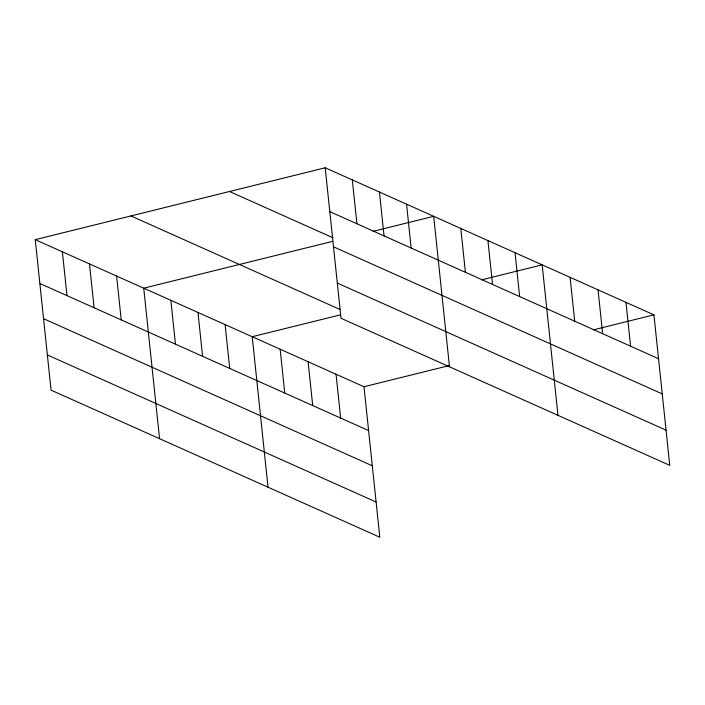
<?xml version="1.0" encoding="UTF-8"?>
<svg xmlns="http://www.w3.org/2000/svg" width="705" height="705" viewBox="0 0 705 705"><rect width="100%" height="100%" fill="white"/><g stroke="black" fill="none" stroke-linecap="round" stroke-linejoin="round"><path stroke-width="1.06" d="M35.25 239.656L363.992 386.728L379.801 537.219L51.068 390.147L35.25 239.656L325.199 167.781L653.932 314.853L669.75 465.344L341.008 318.272L325.199 167.781M332.751 241.33L143.732 288.186L159.55 438.677M373.077 231.337L433.681 216.32L449.499 366.812M340.453 314.844L252.214 336.717L268.032 487.208M481.559 279.876L542.163 264.851L557.981 415.342M363.992 386.728L449.041 365.639M593.337 329.878L653.932 314.853M329.808 211.632L658.54 358.704M229.513 191.504L332.971 237.788M333.5 246.829L662.242 393.901M337.316 283.084L666.049 430.156M130.936 215.933L339.863 309.407M39.859 283.498L368.6 430.57M43.56 318.695L372.293 465.767M47.367 354.95L376.109 502.022M625.987 302.357L630.596 346.208M598.051 289.852L602.66 333.703M570.107 277.356L574.716 321.198M515.038 252.716L519.647 296.567M487.922 240.581L492.531 284.432M460.797 228.455L465.406 272.297M406.556 204.186L411.165 248.037M379.44 192.051L384.049 235.902M352.315 179.916L356.924 223.767M336.047 374.223L340.656 418.074M308.103 361.718L312.712 405.569M280.158 349.222L284.767 393.073M225.098 324.582L229.707 368.433M197.973 312.456L202.582 356.298M170.857 300.321L175.466 344.172M116.616 276.052L121.225 319.903M89.491 263.917L94.1 307.768M62.375 251.782L66.984 295.633"/></g></svg>
